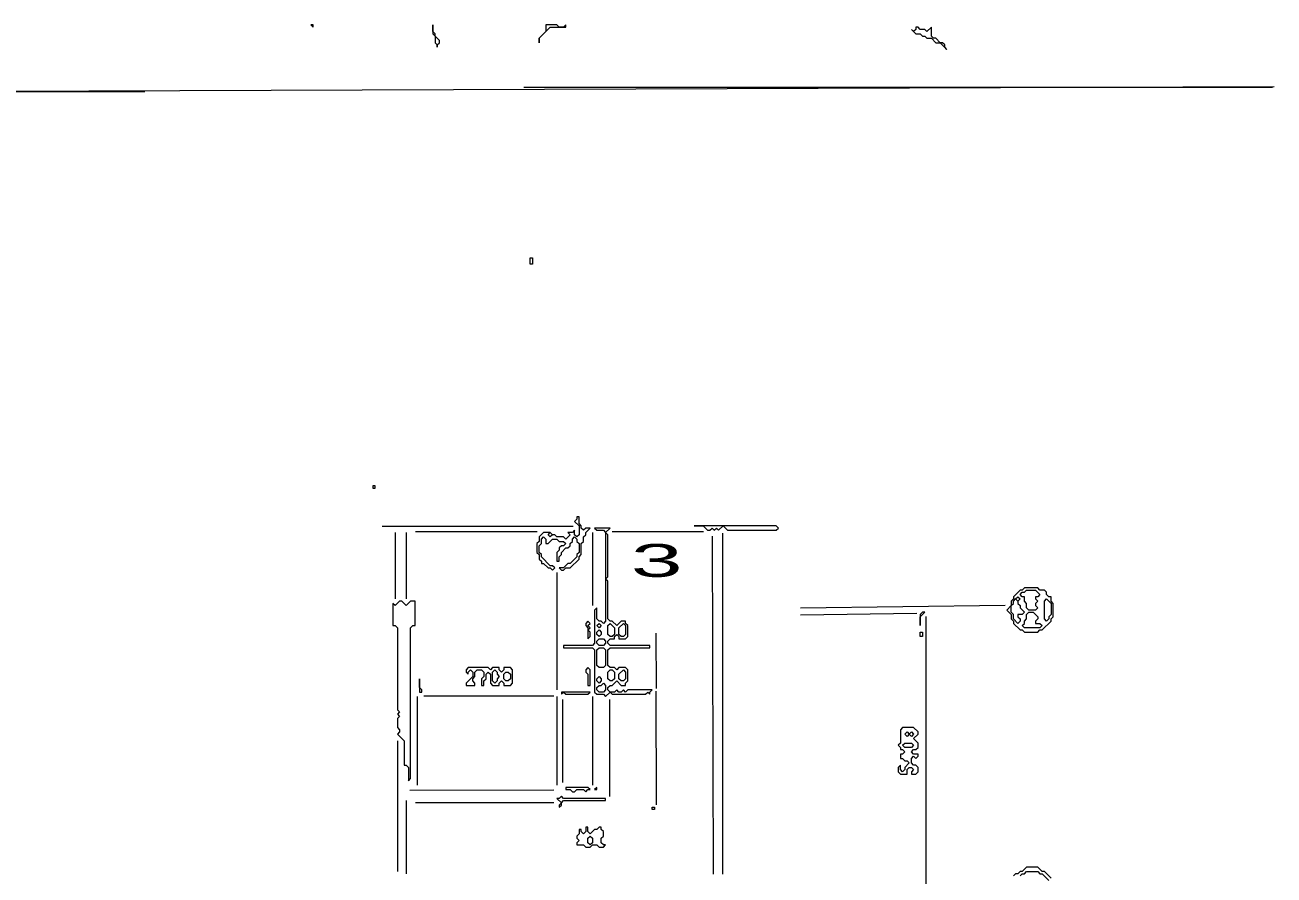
# Model space of a CAD drawing. Extents: x 10 to 1971, y 11 to 1392.
# Drawn here: x 1307 to 1871, y 1008 to 1392 of the extents above; entities that cross this region are included whole.
import ezdxf

# ---------------------------------------------------------------- set-up
doc = ezdxf.new("R2010")
doc.units = 0
for name, color, linetype, lineweight in [('OCR_TEXT', 6, 'Continuous', 0), ('TEXT_FALLBACK_OUTLINE', 2, 'Continuous', 0), ('TRACE_CURVE', 6, 'Continuous', 0), ('TRACE_STRAIGHT', 5, 'Continuous', 0), ('TRACE_TEXT_SYMBOL', 6, 'Continuous', 0)]:
    doc.layers.add(name, color=color, linetype=linetype, lineweight=lineweight)
doc.styles.add('wqy-unicode', font='wqy-unicode.lff')

msp = doc.modelspace()

# ---------------------------------------------------------------- linework, layer by layer
at = {"layer": 'TEXT_FALLBACK_OUTLINE', "color": 2}
for points in [[(1507, 1102), (1506, 1101), (1506, 1100), (1507, 1099), (1507, 1100), (1508, 1101), (1509, 1100), (1509, 1098), (1506, 1095), (1506, 1094), (1510, 1094), (1510, 1095), (1509, 1096), (1509, 1097), (1510, 1098), (1510, 1100), (1511, 1101), (1513, 1101), (1514, 1100), (1514, 1098), (1513, 1097), (1513, 1094), (1514, 1094), (1514, 1096), (1515, 1097), (1515, 1099), (1516, 1100), (1517, 1099), (1517, 1095), (1518, 1094), (1521, 1094), (1521, 1095), (1522, 1096), (1523, 1095), (1523, 1094), (1526, 1094), (1527, 1095), (1527, 1101), (1526, 1102), (1523, 1102), (1523, 1101), (1522, 1100), (1521, 1101), (1521, 1102), (1518, 1102), (1517, 1101), (1516, 1102)], [(1518, 1100), (1519, 1101), (1520, 1100), (1520, 1099), (1521, 1098), (1520, 1097), (1520, 1096), (1519, 1095), (1518, 1096)], [(1523, 1099), (1524, 1100), (1525, 1100), (1526, 1099), (1526, 1097), (1525, 1096), (1524, 1096), (1523, 1097)], [(1703, 1075), (1702, 1074), (1702, 1068), (1701, 1067), (1702, 1066), (1702, 1065), (1703, 1065), (1704, 1064), (1703, 1063), (1702, 1063), (1702, 1061), (1703, 1061), (1704, 1060), (1705, 1060), (1706, 1059), (1704, 1057), (1704, 1056), (1703, 1055), (1702, 1056), (1702, 1058), (1701, 1057), (1701, 1055), (1702, 1054), (1705, 1054), (1705, 1056), (1706, 1057), (1707, 1057), (1708, 1056), (1707, 1055), (1707, 1054), (1709, 1054), (1710, 1055), (1710, 1057), (1709, 1058), (1708, 1058), (1707, 1059), (1707, 1061), (1708, 1062), (1709, 1061), (1710, 1062), (1710, 1063), (1708, 1063), (1707, 1064), (1708, 1065), (1709, 1065), (1710, 1066), (1710, 1068), (1708, 1070), (1710, 1072), (1710, 1073), (1708, 1075)], [(1704, 1072), (1705, 1073), (1706, 1072), (1705, 1071)], [(1706, 1072), (1707, 1073), (1708, 1072), (1707, 1071)], [(1703, 1067), (1704, 1068), (1707, 1068), (1708, 1067), (1707, 1066), (1704, 1066)]]:
    msp.add_lwpolyline(points, close=True, dxfattribs=at)
at = {"layer": 'TRACE_CURVE', "color": 6}
for points in [[(1564, 1165), (1565, 1164), (1568, 1164), (1569, 1163), (1569, 1123), (1568, 1122), (1567, 1123), (1566, 1123), (1565, 1124), (1565, 1129), (1564, 1128), (1564, 1113), (1563, 1112), (1550, 1112), (1550, 1111), (1563, 1111), (1564, 1110), (1564, 1091), (1565, 1090), (1568, 1090), (1569, 1089), (1571, 1091), (1572, 1090), (1587, 1090), (1588, 1091), (1589, 1090), (1589, 1091), (1590, 1092), (1579, 1092), (1578, 1091), (1577, 1092), (1576, 1091), (1575, 1091), (1574, 1092), (1573, 1091), (1571, 1091), (1570, 1092), (1570, 1093), (1571, 1094), (1572, 1094), (1574, 1096), (1576, 1094), (1578, 1094), (1578, 1095), (1579, 1096), (1579, 1101), (1578, 1102), (1575, 1102), (1574, 1101), (1573, 1102), (1571, 1102), (1570, 1103), (1570, 1110), (1571, 1111), (1589, 1111), (1589, 1112), (1571, 1112), (1570, 1113), (1570, 1114), (1571, 1115), (1573, 1115), (1573, 1116), (1574, 1117), (1575, 1116)], [(1575, 1116), (1575, 1115), (1578, 1115), (1579, 1116), (1579, 1121), (1578, 1122), (1578, 1123), (1576, 1123), (1574, 1121), (1572, 1123), (1571, 1123), (1570, 1124), (1570, 1141), (1569, 1142), (1570, 1143), (1570, 1162), (1569, 1163), (1571, 1165), (1564, 1165)]]:
    msp.add_lwpolyline(points, dxfattribs=at)
for points in [[(1476, 1132), (1474, 1130), (1473, 1131), (1473, 1121), (1474, 1121), (1475, 1120), (1475, 1083), (1476, 1082), (1475, 1081), (1476, 1080), (1475, 1079), (1475, 1075), (1476, 1074), (1476, 1073), (1475, 1072), (1478, 1069), (1478, 1058), (1479, 1058), (1480, 1057), (1480, 1051), (1481, 1052), (1481, 1120), (1482, 1121), (1483, 1121), (1483, 1132), (1481, 1132), (1479, 1130), (1477, 1132)], [(1565, 1121), (1566, 1122), (1567, 1121), (1566, 1120)], [(1570, 1121), (1571, 1122), (1573, 1120), (1573, 1117), (1572, 1116), (1571, 1116), (1570, 1117)], [(1577, 1122), (1578, 1121), (1578, 1117), (1577, 1116), (1576, 1116), (1575, 1117), (1575, 1120)], [(1565, 1118), (1566, 1119), (1567, 1118), (1567, 1117), (1566, 1116), (1565, 1117)], [(1565, 1114), (1566, 1115), (1568, 1115), (1569, 1114), (1569, 1113), (1568, 1112), (1566, 1112), (1565, 1113)], [(1565, 1110), (1566, 1111), (1568, 1111), (1569, 1110), (1569, 1103), (1568, 1102), (1566, 1102), (1565, 1103)], [(1570, 1100), (1571, 1101), (1572, 1101), (1573, 1100), (1573, 1097), (1572, 1096), (1571, 1096), (1570, 1097)], [(1577, 1101), (1578, 1100), (1578, 1097), (1577, 1096), (1576, 1096), (1575, 1097), (1575, 1099)], [(1565, 1097), (1566, 1098), (1567, 1097), (1567, 1096), (1566, 1095), (1565, 1096)], [(1567, 1094), (1568, 1095), (1569, 1094), (1569, 1092), (1568, 1091), (1566, 1091), (1565, 1092), (1565, 1093), (1566, 1094)]]:
    msp.add_lwpolyline(points, close=True, dxfattribs=at)
at = {"layer": 'TRACE_STRAIGHT', "color": 5}
for p, q in [((1181.88, 1361.75), (1870.64, 1364.29)), ((1298, 1362), (1361, 1362)), ((1532, 1364), (1870, 1364)), ((1627, 1364), (1697, 1364)), ((1468.12, 1165.92), (1554.38, 1165.86)), ((1474, 1163), (1474, 1133)), ((1479, 1163), (1479, 1133)), ((1483.12, 1163.38), (1538.13, 1163.42)), ((1563, 1163), (1563, 1130)), ((1571.88, 1163.4), (1613.13, 1163.43)), ((1617.04, 1161.38), (1617.48, 1008.87)), ((1621.68, 1162.63), (1621.78, 1008.87)), ((1547, 1145), (1547, 1092)), ((1656.89, 1129.04), (1749.37, 1130.2)), ((1656.86, 1125.82), (1709.39, 1126.63)), ((1713.6, 1003.88), (1713.6, 1125.12)), ((1591.68, 1117.62), (1591.74, 1092.62)), ((1484, 1089), (1484, 1049)), ((1486.87, 1089.35), (1545.62, 1089.34)), ((1547, 1089), (1547, 1049)), ((1563, 1089), (1563, 1049)), ((1591.69, 1091.38), (1591.74, 1040.12)), ((1549.68, 1050.12), (1549.72, 1087.63)), ((1570.86, 1043.87), (1570.91, 1087.63)), ((1475, 1069), (1475, 1010)), ((1480.62, 1046.78), (1545.62, 1046.81)), ((1479, 1042), (1479, 1009)), ((1483.12, 1041.13), (1545.62, 1041.11))]:
    msp.add_line(p, q, dxfattribs=at)
at = {"layer": 'TRACE_TEXT_SYMBOL', "color": 6}
for points in [[(1436, 1392), (1437, 1391), (1437, 1392)], [(1491, 1392), (1491, 1388), (1492, 1387), (1492, 1384), (1493, 1383), (1493, 1382), (1493, 1383), (1494, 1384), (1494, 1385), (1492, 1387), (1492, 1388), (1491, 1389)], [(1542, 1392), (1542, 1389), (1539, 1386), (1539, 1384), (1539, 1386), (1544, 1391), (1551, 1391), (1551, 1392), (1550, 1391), (1548, 1391), (1547, 1392)], [(1709, 1391), (1709, 1390), (1708, 1389), (1707, 1390), (1709, 1388), (1711, 1388), (1712, 1387), (1713, 1387), (1714, 1386), (1716, 1386), (1718, 1384), (1720, 1384), (1723, 1381), (1722, 1382), (1722, 1383), (1721, 1384), (1720, 1384), (1718, 1386), (1717, 1386), (1716, 1387), (1716, 1391), (1714, 1389), (1713, 1390), (1711, 1390), (1710, 1391)], [(1535, 1287), (1536, 1287), (1536, 1284), (1535, 1284)], [(1464, 1184), (1464, 1183), (1465, 1183), (1465, 1184)], [(1543, 1162), (1544, 1163), (1545, 1162), (1544, 1161)], [(1609, 1166), (1613, 1166), (1615, 1164), (1616, 1164), (1617, 1165), (1618, 1164), (1619, 1165), (1620, 1164), (1622, 1166), (1624, 1164), (1646, 1164), (1647, 1165), (1646, 1166)], [(1758, 1138), (1757, 1137), (1756, 1137), (1753, 1134), (1753, 1133), (1752, 1132), (1752, 1130), (1750, 1128), (1752, 1126), (1752, 1124), (1753, 1123), (1753, 1122), (1756, 1119), (1757, 1119), (1758, 1118), (1764, 1118), (1765, 1119), (1766, 1119), (1770, 1123), (1770, 1124), (1771, 1125), (1771, 1131), (1770, 1132), (1770, 1134), (1769, 1134), (1768, 1135), (1768, 1136), (1767, 1137), (1765, 1137), (1764, 1138)], [(1754, 1133), (1755, 1134), (1756, 1133), (1755, 1132)], [(1758, 1136), (1759, 1137), (1763, 1137), (1765, 1135), (1764, 1134), (1763, 1134), (1763, 1133), (1764, 1132), (1763, 1131), (1763, 1130), (1764, 1129), (1763, 1128), (1760, 1128), (1759, 1129), (1759, 1131), (1758, 1132), (1758, 1134), (1757, 1134), (1756, 1135), (1757, 1136)], [(1753, 1132), (1754, 1133), (1755, 1132), (1755, 1131), (1756, 1130), (1756, 1129), (1758, 1127), (1757, 1126), (1755, 1126), (1755, 1125), (1756, 1124), (1756, 1123), (1755, 1122), (1753, 1124), (1753, 1126), (1752, 1127), (1752, 1130), (1753, 1131)], [(1767, 1132), (1768, 1133), (1770, 1131), (1770, 1126), (1769, 1125), (1769, 1124), (1768, 1123), (1767, 1124)], [(1561, 1123), (1560, 1122), (1560, 1121), (1561, 1120), (1561, 1115), (1562, 1116), (1562, 1118), (1561, 1119), (1562, 1120), (1561, 1121), (1562, 1122)], [(1712, 1127), (1711, 1126), (1711, 1121), (1711, 1125), (1713, 1127)], [(1759, 1126), (1760, 1127), (1762, 1127), (1764, 1125), (1764, 1124), (1763, 1123), (1763, 1122), (1765, 1122), (1766, 1121), (1765, 1120), (1758, 1120), (1757, 1121), (1758, 1122), (1758, 1123), (1759, 1124)], [(1711, 1118), (1712, 1118), (1712, 1116), (1711, 1116)], [(1561, 1102), (1560, 1101), (1560, 1100), (1561, 1099), (1561, 1094), (1562, 1094), (1562, 1101)], [(1485, 1097), (1485, 1091), (1486, 1091), (1486, 1092), (1485, 1093)], [(1549, 1091), (1549, 1090), (1550, 1091), (1551, 1090), (1561, 1090), (1562, 1091)], [(1549, 1044), (1548, 1043), (1547, 1043), (1549, 1041), (1548, 1040), (1548, 1039), (1549, 1040), (1549, 1041), (1550, 1042), (1569, 1042), (1569, 1043), (1550, 1043)], [(1551, 1048), (1551, 1047), (1553, 1047), (1554, 1046), (1555, 1046), (1556, 1047), (1559, 1047), (1560, 1046), (1561, 1047), (1562, 1047), (1561, 1048)], [(1565, 1048), (1564, 1047), (1565, 1047)], [(1590, 1039), (1591, 1039), (1591, 1038), (1590, 1038)], [(1560, 1030), (1560, 1028), (1559, 1027), (1558, 1028), (1558, 1029), (1557, 1029), (1557, 1027), (1556, 1026), (1556, 1025), (1557, 1024), (1556, 1023), (1556, 1022), (1559, 1022), (1560, 1021), (1562, 1021), (1563, 1022), (1565, 1022), (1566, 1021), (1568, 1021), (1569, 1022), (1568, 1022), (1567, 1023), (1567, 1025), (1568, 1026), (1568, 1028), (1567, 1029), (1567, 1030), (1566, 1030), (1565, 1029), (1564, 1029), (1562, 1027), (1561, 1028), (1561, 1030)], [(1561, 1025), (1562, 1026), (1563, 1025), (1563, 1023), (1562, 1022), (1561, 1023)]]:
    msp.add_lwpolyline(points, close=True, dxfattribs=at)
for points in [[(1556, 1170), (1556, 1169), (1555, 1168), (1557, 1166), (1557, 1162), (1556, 1161), (1555, 1162), (1555, 1164), (1554, 1163), (1552, 1163), (1553, 1162), (1551, 1160), (1550, 1161), (1547, 1161), (1546, 1162), (1545, 1162), (1544, 1163), (1541, 1163), (1539, 1161), (1539, 1159), (1538, 1158), (1538, 1154), (1539, 1153), (1539, 1151), (1540, 1150), (1540, 1149), (1541, 1149), (1543, 1147), (1544, 1147), (1545, 1146), (1546, 1147), (1545, 1148), (1544, 1148), (1540, 1152), (1540, 1153), (1539, 1154), (1539, 1157), (1540, 1158), (1540, 1160), (1541, 1161), (1542, 1160), (1542, 1158), (1543, 1158), (1545, 1160), (1547, 1160), (1548, 1159), (1550, 1159), (1551, 1158), (1550, 1157), (1549, 1157), (1548, 1156), (1548, 1155), (1547, 1154), (1547, 1150), (1548, 1150), (1548, 1152), (1549, 1153), (1549, 1154), (1551, 1156), (1552, 1156), (1553, 1157), (1553, 1158), (1554, 1159), (1554, 1160)], [(1554, 1160), (1555, 1161), (1556, 1160), (1556, 1159), (1557, 1158), (1557, 1154), (1556, 1153), (1556, 1152), (1553, 1149), (1552, 1149), (1550, 1147), (1548, 1147), (1549, 1146), (1550, 1146), (1551, 1147), (1553, 1147), (1557, 1151), (1557, 1152), (1558, 1153), (1558, 1158), (1559, 1159), (1559, 1161), (1560, 1162), (1560, 1163), (1562, 1165), (1560, 1165), (1559, 1164), (1558, 1165), (1558, 1166), (1557, 1167), (1557, 1170), (1556, 1170)], [(1770, 1007), (1767, 1010), (1766, 1010), (1764, 1012), (1759, 1012), (1757, 1010), (1756, 1010), (1755, 1009), (1754, 1009), (1753, 1008)], [(1756, 1008), (1757, 1009), (1758, 1009), (1759, 1010), (1764, 1010), (1765, 1009), (1766, 1009), (1769, 1006)]]:
    msp.add_lwpolyline(points, dxfattribs=at)

# ---------------------------------------------------------------- texts
at = {"layer": 'OCR_TEXT', "color": 6, "style": 'wqy-unicode', "width": 2.130415}
msp.add_text('3', height=14.82, dxfattribs=at).set_placement((1580.31, 1142.98))

doc.saveas('drawing.dxf')
